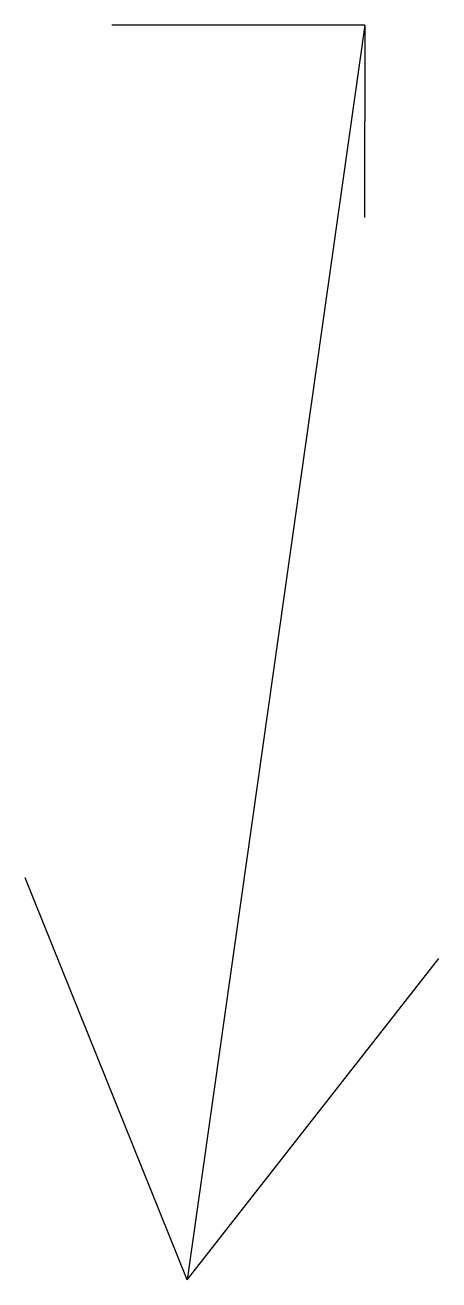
# Model space of a CAD drawing. Header units: millimetres. Extents: x 0 to 177, y -34 to 320.
# Drawn here: x 50.407 to 51.537, y 64.104 to 67.534 of the extents above; entities that cross this region are included whole.
import ezdxf

# ---------------------------------------------------------------- set-up
doc = ezdxf.new("R2010")
doc.units = ezdxf.units.MM
doc.header["$LTSCALE"] = 0.1

msp = doc.modelspace()

# ---------------------------------------------------------------- linework, layer by layer
at = {"ltscale": 0.1}
for p, q in [((51.3352, 67.5344), (50.6437, 67.5344)), ((51.3352, 67.5344), (50.8494, 64.1044)), ((51.3352, 67.0086), (51.3357, 67.5344)), ((50.8494, 64.1044), (50.4067, 65.2035)), ((50.8494, 64.1044), (51.5372, 64.9828))]:
    msp.add_line(p, q, dxfattribs=at)

doc.saveas('drawing.dxf')
